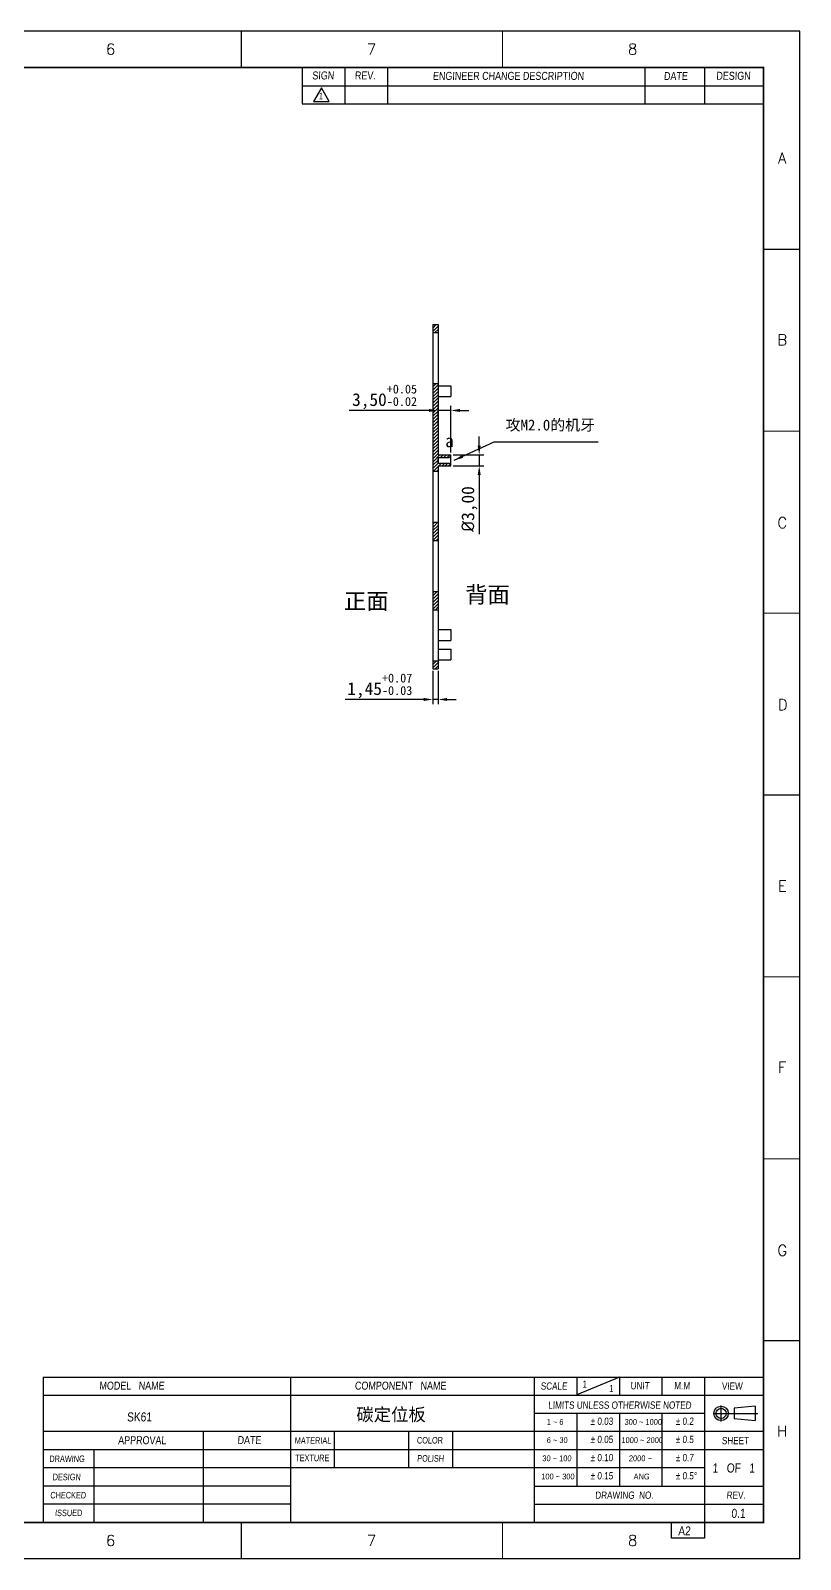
# Model space of a CAD drawing. Header units: millimetres. Extents: x 2 to 597, y -40 to 380.
# Drawn here: x 385.1 to 596.7, y -40.5 to 379.8 of the extents above; entities that cross this region are included whole.
import ezdxf
from ezdxf.enums import TextEntityAlignment as Align

# ---------------------------------------------------------------- set-up
doc = ezdxf.new("R2010")
doc.units = ezdxf.units.MM
doc.layers.add('02___PRT_ALL_AXES', color=7, linetype='Continuous')
doc.layers.add('TEXT', color=6, linetype='Continuous')
doc.styles.add('POSITION', font='romanc.shx', dxfattribs={"height": 3})
doc.styles.get("Standard").update_dxf_attribs({"font": ''})
doc.styles.add('TEXT', font='', dxfattribs={"width": 0.8, "oblique": 3, "height": 2.5})
doc.styles.add('说明', font='', dxfattribs={"height": 3})
doc.styles.get('Standard').set_extended_font_data('SimSun')
doc.styles.get('TEXT').set_extended_font_data('Arial')
doc.styles.get('说明').set_extended_font_data('SimSun')
doc.dimstyles.new('jw-1', dxfattribs={"dimtxt": 3.5, "dimasz": 2.5, "dimexe": 1.25, "dimexo": 0.625, "dimtad": 1, "dimzin": 1, "dimtxsty": 'Standard', "dimcen": 2.5, "dimclrd": 3, "dimclre": 3, "dimclrt": 3, "dimadec": 1, "dimazin": 0, "dimtfac": 1, "dimtmove": 0, "dimatfit": 3, "dimfxl": 1, "dimarcsym": 0})

# ---------------------------------------------------------------- blocks, each defined once
blk = doc.blocks.new('TITLE_MODIFY')
for p, q in [((-126.75, 0.16), (-126.75, -9.84)), ((-126.75, 0.16), (0, 0.16)), ((-115.05, 0.16), (-115.05, -9.84)), ((-103.35, 0.16), (-103.35, -9.84)), ((-32.65, 0.16), (-32.65, -9.74)), ((-16.2, 0.16), (-16.2, -9.84)), ((0, -9.84), (0, 0.16)), ((-126.75, -4.84), (0, -4.84)), ((-126.75, -9.84), (0, -9.84))]:
    blk.add_line(p, q)
at = {"layer": 'TEXT'}
blk.add_lwpolyline([(-121.5, -5.4), (-123.66, -9.15), (-119.33, -9.15)], close=True, dxfattribs=at)
at = {"style": 'TEXT', "oblique": 3, "width": 0.8}
for s, p in [('SIGN', (-124.03, -3.13)), ('REV.', (-112.33, -3.13)), ('ENGINEER CHANGE DESCRIPTION', (-90.88, -3.25)), ('DATE', (-27.39, -3.29)), ('DESIGN', (-12.99, -3.23))]:
    blk.add_text(s, height=2.2, dxfattribs=at).set_placement(p)
at = {"layer": 'TEXT', "style": 'TEXT', "oblique": 3, "width": 0.8}
blk.add_text('1', height=1.8, dxfattribs=at).set_placement((-122.22, -8.58))
blk = doc.blocks.new('*D3')
at = {"color": 3, "lineweight": -2, "transparency": 16777216}
for p, q in [((495.62, 203.79), (495.62, 194.71)), ((497.07, 203.79), (497.07, 194.71)), ((493.12, 195.96), (471.5, 195.96)), ((497.07, 195.96), (495.62, 195.96)), ((499.57, 195.96), (502.07, 195.96))]:
    blk.add_line(p, q, dxfattribs=at)
at = {"color": 3, "transparency": 16777216}
for points in [[(493.12, 196.37), (493.12, 195.54), (495.62, 195.96)], [(499.57, 196.37), (499.57, 195.54), (497.07, 195.96)]]:
    blk.add_solid(points, dxfattribs=at)
at = {"layer": 'Defpoints', "color": 0, "transparency": 16777216}
for p in [(495.62, 204.41), (497.07, 204.41), (495.62, 195.96)]:
    blk.add_point(p, dxfattribs=at)
at = {"color": 3, "transparency": 16777216, "insert": (481.06, 199.68), "char_height": 3.5, "attachment_point": 5}
blk.add_mtext('1,45{\\H0.7x;\\S+0.07^ -0.03;}', dxfattribs=at)
blk = doc.blocks.new('*D17')
at = {"color": 3, "lineweight": -2, "transparency": 16777216}
for p, q in [((508.38, 265.71), (508.38, 268.21)), ((501.2, 263.21), (509.63, 263.21)), ((508.38, 263.21), (508.38, 260.21)), ((501.2, 260.21), (509.63, 260.21)), ((508.38, 257.71), (508.38, 241.4))]:
    blk.add_line(p, q, dxfattribs=at)
at = {"color": 3, "transparency": 16777216}
for points in [[(507.96, 265.71), (508.79, 265.71), (508.38, 263.21)], [(507.96, 257.71), (508.79, 257.71), (508.38, 260.21)]]:
    blk.add_solid(points, dxfattribs=at)
at = {"layer": 'Defpoints', "color": 0, "transparency": 16777216}
for p in [(500.57, 263.21), (500.57, 260.21), (508.38, 260.21)]:
    blk.add_point(p, dxfattribs=at)
at = {"color": 3, "transparency": 16777216, "insert": (505.71, 248.31), "char_height": 3.5, "attachment_point": 5, "rotation": 90}
blk.add_mtext('{\\fISOCPEUR|b0|i0|c0|p34;%%C}3,00', dxfattribs=at)
blk = doc.blocks.new('*D16')
at = {"color": 3, "lineweight": -2, "transparency": 16777216}
for p, q in [((494.57, 275.41), (472.67, 275.41)), ((497.07, 271.54), (497.07, 276.66)), ((500.57, 275.41), (497.07, 275.41)), ((500.57, 263.84), (500.57, 276.66)), ((503.07, 275.41), (505.57, 275.41))]:
    blk.add_line(p, q, dxfattribs=at)
at = {"color": 3, "transparency": 16777216}
for points in [[(494.57, 275.83), (494.57, 275), (497.07, 275.41)], [(503.07, 275.83), (503.07, 275), (500.57, 275.41)]]:
    blk.add_solid(points, dxfattribs=at)
at = {"layer": 'Defpoints', "color": 0, "transparency": 16777216}
for p in [(497.07, 275.41), (497.07, 270.91), (500.57, 263.21)]:
    blk.add_point(p, dxfattribs=at)
at = {"color": 3, "transparency": 16777216, "insert": (482.37, 279.13), "char_height": 3.5, "attachment_point": 5}
blk.add_mtext('3,50{\\H0.7x;\\S+0.05^ -0.02;}', dxfattribs=at)

msp = doc.modelspace()

# ---------------------------------------------------------------- hatches: boundary and pattern name
h = msp.add_hatch()
h.set_pattern_fill('ANSI31', color=2, scale=0.2)
h.paths.add_polyline_path([(497.073, 299.014), (495.623, 299.014), (495.623, 296.829), (497.073, 296.829)])
h.paths.add_polyline_path([(497.073, 282.799), (495.623, 282.799), (495.623, 258.729), (497.073, 258.729), (497.073, 260.21), (500.573, 260.21), (500.573, 260.46), (500.065, 260.91), (499.697, 260.91), (499.409, 260.91), (497.073, 260.91), (497.073, 262.51), (499.195, 262.51), (499.414, 262.51), (499.809, 262.51), (500.573, 263.034), (500.573, 263.21), (497.073, 263.21)])
h.paths.add_polyline_path([(497.073, 244.699), (495.623, 244.699), (495.623, 239.679), (497.073, 239.679)])
h.paths.add_polyline_path([(497.073, 225.649), (495.623, 225.649), (495.623, 220.629), (497.073, 220.629)])
h.paths.add_polyline_path([(497.073, 206.599), (495.623, 206.599), (495.623, 204.414), (497.073, 204.414)])

# ---------------------------------------------------------------- linework, layer by layer
for p, q in [((596.503, 379.695), (2.503, 379.695)), ((596.503, -40.305), (596.503, 379.695)), ((495.623, 299.014), (497.073, 299.014)), ((495.623, 299.014), (495.623, 204.414)), ((497.073, 299.014), (497.073, 263.21)), ((495.623, 296.829), (497.073, 296.829)), ((495.623, 282.799), (497.073, 282.799)), ((497.073, 262.36), (497.073, 261.06)), ((495.623, 258.729), (497.073, 258.729)), ((497.073, 260.21), (497.073, 204.414)), ((495.623, 244.699), (497.073, 244.699)), ((495.623, 239.679), (497.073, 239.679)), ((495.623, 225.649), (497.073, 225.649)), ((495.623, 220.629), (497.073, 220.629)), ((495.623, 206.599), (497.073, 206.599)), ((495.623, 204.414), (497.073, 204.414)), ((388.503, 9.695), (586.503, 9.695)), ((388.503, 9.695), (388.503, -30.305)), ((456.503, 9.695), (456.503, -30.305)), ((523.503, 9.695), (523.503, -30.305)), ((546.903, 9.695), (535.203, 4.795)), ((535.203, 9.695), (535.203, 4.795)), ((546.903, 9.695), (546.903, 4.795)), ((558.603, 9.695), (558.603, 4.795)), ((570.303, 9.695), (570.303, -30.305)), ((586.503, 9.695), (586.503, -30.305)), ((388.503, 4.695), (586.503, 4.695)), ((584.251, 1.695), (578.442, 1.095)), ((578.442, 1.095), (578.442, -1.705)), ((584.251, 1.695), (584.251, -2.305)), ((570.303, -0.305), (523.503, -0.305)), ((535.203, -0.305), (535.203, -20.305)), ((546.903, -0.305), (546.903, -20.305)), ((558.603, -0.305), (558.603, -20.305)), ((578.442, -1.705), (584.251, -2.305)), ((586.503, -5.305), (388.503, -5.305)), ((432.503, -5.305), (432.503, -30.305)), ((468.503, -5.305), (468.503, -15.305)), ((489.003, -15.305), (489.003, -5.305)), ((501.003, -5.305), (501.003, -15.305)), ((586.503, -10.305), (388.503, -10.305)), ((402.503, -10.305), (402.503, -30.305)), ((570.303, -15.305), (388.503, -15.305)), ((456.503, -15.305), (393.503, -15.305)), ((456.503, -20.305), (388.503, -20.305)), ((523.503, -20.305), (586.503, -20.305)), ((456.503, -25.305), (388.503, -25.305)), ((523.503, -25.305), (586.503, -25.305)), ((388.503, -30.305), (586.503, -30.305)), ((561.21, -34.605), (561.21, -30.305)), ((570.303, -30.305), (570.303, -34.605)), ((570.303, -34.605), (561.21, -34.605)), ((596.503, -40.305), (2.503, -40.305))]:
    msp.add_line(p, q)
at = {"color": 7, "linetype": 'Continuous'}
for p, q in [((497.073, 282.21), (500.573, 282.21)), ((497.073, 279.21), (500.573, 279.21)), ((497.073, 263.21), (500.573, 263.21)), ((497.073, 260.91), (497.073, 262.51)), ((497.073, 262.51), (500.123, 262.51)), ((497.073, 260.91), (500.123, 260.91)), ((500.123, 262.51), (500.573, 262.96)), ((500.123, 260.91), (500.573, 260.46)), ((500.573, 260.21), (500.573, 263.21)), ((497.073, 260.21), (500.573, 260.21)), ((497.073, 215.21), (500.573, 215.21)), ((497.073, 212.21), (500.573, 212.21)), ((497.073, 209.811), (500.573, 209.811)), ((497.073, 206.811), (500.573, 206.811))]:
    msp.add_line(p, q, dxfattribs=at)
at = {"ltscale": 0.5}
for p, q in [((574.842, -2.511), (574.842, 1.855)), ((572.699, -0.305), (584.922, -0.305))]:
    msp.add_line(p, q, dxfattribs=at)
at = {"const_width": 0.3}
for points in [[(443.003, 369.695), (443.003, 379.695)], [(514.753, 369.695), (514.753, 379.695)], [(586.503, 319.695), (596.503, 319.695)], [(586.503, 269.695), (596.503, 269.695)], [(586.503, 219.695), (596.503, 219.695)], [(596.503, 169.695), (586.503, 169.695)], [(586.503, 119.695), (596.503, 119.695)], [(586.503, 69.695), (596.503, 69.695)], [(586.503, 19.695), (596.503, 19.695)], [(443.003, -30.305), (443.003, -40.305)], [(514.753, -30.305), (514.753, -40.305)]]:
    msp.add_lwpolyline(points, dxfattribs=at)
at = {"const_width": 0.5}
msp.add_lwpolyline([(12.503, -30.305), (586.503, -30.305), (586.503, 369.695), (12.503, 369.695)], close=True, dxfattribs=at)
for radius in [2, 1.4]:
    msp.add_circle((574.842, -0.305), radius)
at = {"layer": '02___PRT_ALL_AXES', "color": 7, "linetype": 'Continuous'}
for p, q in [((500.573, 282.21), (500.573, 279.21)), ((500.573, 215.21), (500.573, 212.21)), ((500.573, 209.811), (500.573, 206.811))]:
    msp.add_line(p, q, dxfattribs=at)

# ---------------------------------------------------------------- block references
msp.add_blockref('TITLE_MODIFY', (586.503, 369.539))

# ---------------------------------------------------------------- texts
at = {"style": 'POSITION'}
for s, p in [('6', (407.059, 374.74)), ('7', (478.803, 374.74)), ('8', (550.546, 374.74)), ('A', (591.662, 344.832)), ('B', (591.662, 294.827)), ('C', (591.662, 244.544)), ('D', (591.801, 194.539)), ('E', (591.662, 144.673)), ('F', (591.662, 94.808)), ('G', (591.662, 44.524)), ('H', (591.662, -5.202)), ('6', (407.059, -35.26)), ('7', (478.803, -35.26)), ('8', (550.546, -35.26))]:
    msp.add_text(s, height=3, dxfattribs=at).set_placement(p, align=Align.MIDDLE_CENTER)
at = {"style": 'TEXT', "oblique": 3, "width": 0.8}
for s, height, p in [('MODEL   NAME', 2.2, (403.965, 6.216)), ('COMPONENT   NAME', 2.2, (474.184, 6.216)), ('SCALE', 2, (525.267, 6.213)), ('UNIT', 2, (549.953, 6.313)), ('M.M', 2, (561.944, 6.313)), ('VIEW', 2, (575.035, 6.213)), ('LIMITS UNLESS OTHERWISE NOTED', 2, (527.331, 0.967)), ('1 ~ 6', 1.6, (526.899, -3.461)), ('%%P 0.03', 2, (538.969, -3.461)), ('300 ~ 1000', 1.6, (548.28, -3.461)), ('%%P 0.2', 2, (562.369, -3.461)), ('APPROVAL', 2.2, (409.114, -8.784)), ('DATE', 2.2, (441.931, -8.742)), ('MATERIAL', 1.8, (457.637, -8.661)), ('COLOR', 1.8, (491.222, -8.587)), ('6 ~ 30', 1.6, (526.899, -8.461)), ('%%P 0.05', 2, (538.969, -8.461)), ('1000 ~ 2000', 1.6, (547.419, -8.461)), ('%%P 0.5', 2, (562.369, -8.461)), ('SHEET', 2, (575.035, -8.787)), ('DRAWING', 1.8, (390.207, -13.692)), ('TEXTURE', 1.8, (457.753, -13.45)), ('POLISH', 1.8, (491.307, -13.587)), ('30 ~ 100', 1.6, (525.696, -13.461)), ('%%P 0.10', 2, (538.969, -13.461)), ('2000 ~ ', 1.6, (549.473, -13.461)), ('%%P 0.7', 2, (562.369, -13.461)), ('%%P 0.15', 2, (538.969, -18.461)), ('%%P 0.5%%D', 2, (562.369, -18.461)), ('DESIGN', 1.8, (391.115, -18.691)), ('100 ~ 300', 1.6, (525.389, -18.461)), ('ANG', 1.6, (550.766, -18.461)), ('CHECKED', 1.8, (390.472, -23.691)), ('DRAWING  NO.', 2, (540.241, -23.787)), ('REV.', 2, (576.359, -23.787)), ('ISSUED', 1.8, (391.775, -28.555))]:
    msp.add_text(s, height=height, dxfattribs=at).set_placement(p)
at = {"color": 3, "insert": (515.649, 272.912), "char_height": 3, "attachment_point": 1}
msp.add_mtext('攻M2.0的机牙', dxfattribs=at)
at = {"char_height": 3.5, "attachment_point": 1}
for s, width, insert in [('{\\fSimSun|b0|i0|c134|p2;\\C6;a}', 3.5, (499.034, 268.825)), ('{\\C6;碳定位板}', 26.53837, (474.603, 1.127))]:
    msp.add_mtext_dynamic_manual_height_columns(s, width=width, gutter_width=1, heights=[0], dxfattribs=dict(at, insert=insert))
at = {"color": 1, "char_height": 4.5, "width": 20.9537, "attachment_point": 1, "style": '说明'}
for s, insert in [('{\\C6;背面}', (504.52, 227.029)), ('{\\C6;正面}', (471.198, 225.235))]:
    msp.add_mtext(s, dxfattribs=dict(at, insert=insert))
at = {"layer": 'TEXT', "style": 'TEXT', "oblique": 3, "width": 0.8}
for s, height, p in [('1', 2, (536.723, 6.731)), ('1', 2, (544.029, 5.538)), ('SK61', 2.5, (411.554, -2.523)), ('1   OF   1', 2.5, (572.475, -16.563)), ('0.1', 2.5, (577.648, -29.042))]:
    msp.add_text(s, height=height, dxfattribs=at).set_placement(p)
at = {"layer": 'TEXT', "color": 7, "style": 'TEXT', "oblique": 3, "width": 0.8}
msp.add_text('A2', height=2.5, dxfattribs=at).set_placement((563.042, -33.87))

# ---------------------------------------------------------------- dimensions: what is measured, and where the dimension line sits
for base, p1, p2, text, picture, middle in [((497.073, 275.412), (500.573, 263.21), (497.073, 270.91), '<>{\\H0.7x;\\S+0.05^ -0.02;}', '*D16', (482.374, 279.134)), ((495.623, 195.956), (497.073, 204.414), (495.623, 204.414), '<>{\\H0.7x;\\S+0.07^ -0.03;}', '*D3', (481.061, 199.678))]:
    dim = msp.add_linear_dim(base=base, p1=p1, p2=p2, text=text, dimstyle='jw-1')
    dim.commit()
    dim.dimension.update_dxf_attribs({"geometry": picture, "text_midpoint": middle})
dim = msp.add_linear_dim(base=(508.376, 260.21), p1=(500.573, 263.21), p2=(500.573, 260.21), angle=90, text='{\\fISOCPEUR|b0|i0|c0|p34;%%C}<>', dimstyle='jw-1')
dim.commit()
dim.dimension.update_dxf_attribs({"geometry": '*D17', "text_midpoint": (505.708, 248.307)})

# ---------------------------------------------------------------- leaders
at = {"annotation_type": 0, "has_hookline": 1, "hookline_direction": 0, "text_width": 25.457}
msp.add_leader([(501.505, 261.703), (512.524, 266.798), (515.024, 266.798)], dimstyle='jw-1', dxfattribs=at)

doc.saveas('drawing.dxf')
